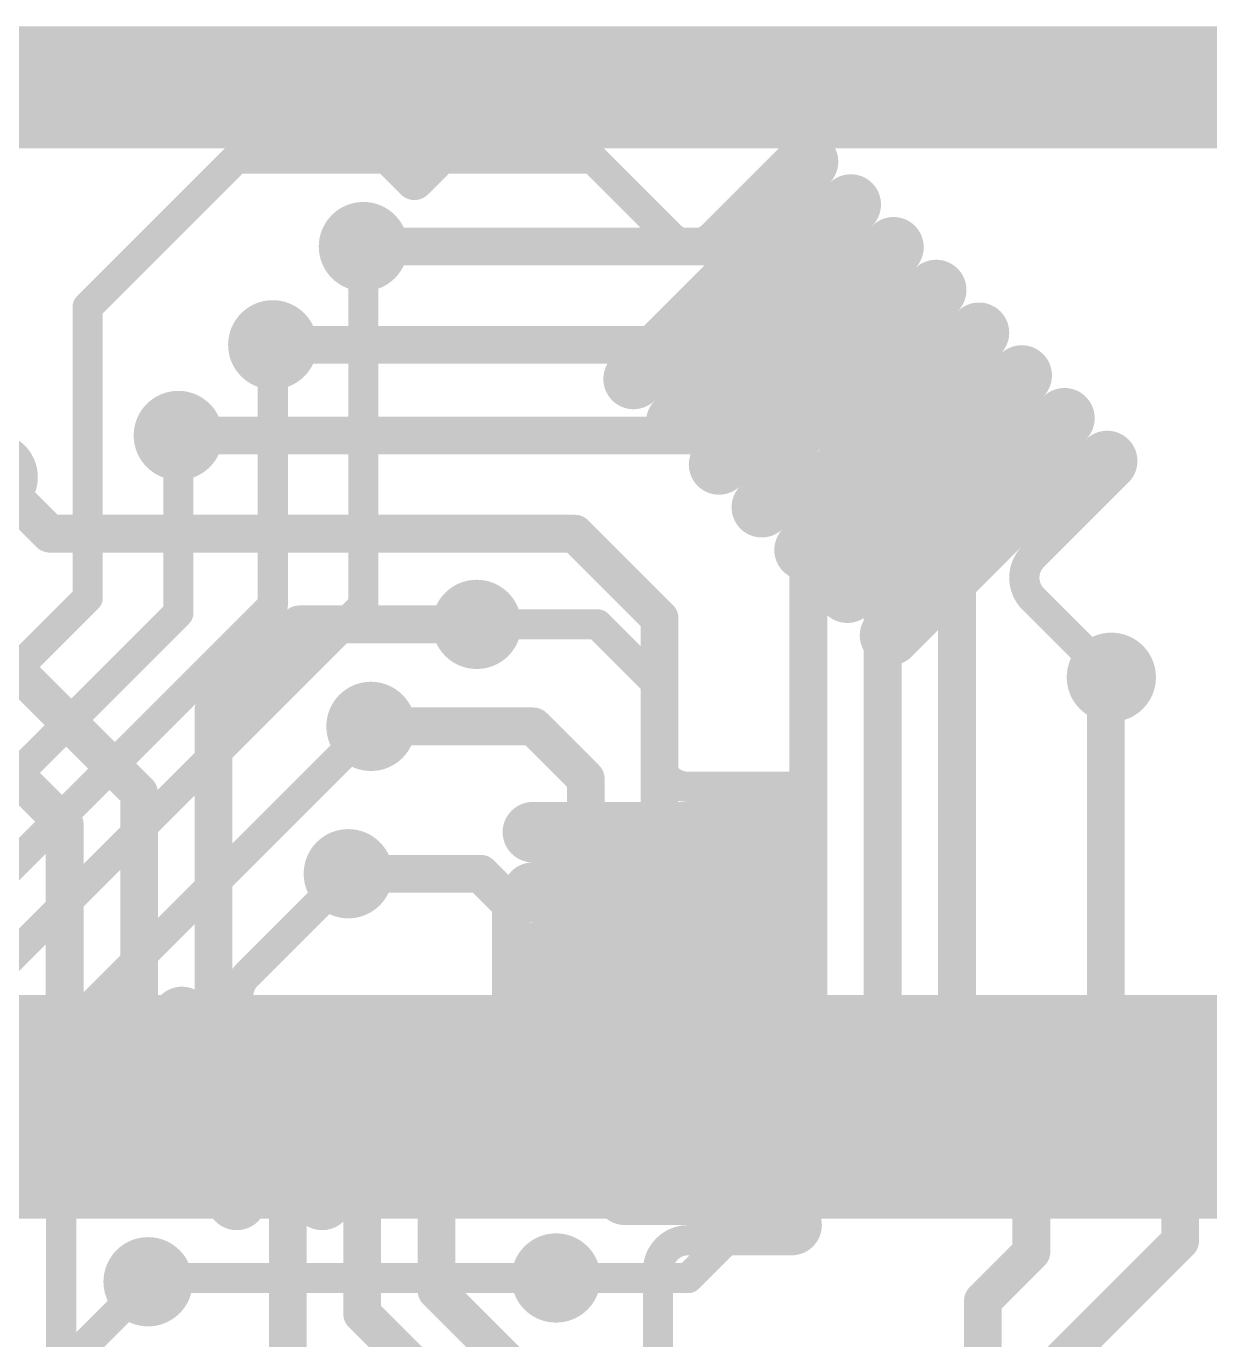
# Model space of a CAD drawing. Header units: millimetres. Extents: x -0.43 to 2.06, y -0.4 to 2.49.
# Drawn here: x 0.7818 to 1.095, y 2.1377 to 2.4853 of the extents above; entities that cross this region are included whole.
import ezdxf

# ---------------------------------------------------------------- set-up
doc = ezdxf.new("R2010")
doc.units = ezdxf.units.MM
doc.header["$MEASUREMENT"] = 0
for name, color, linetype in [('BottomLayer', 5, 'Continuous'), ('Mechanical2', 216, 'Continuous'), ('TopLayer', 1, 'Continuous'), ('TopOverlay', 2, 'Continuous'), ('TopPaste', 8, 'Continuous'), ('TopSolder', 216, 'Continuous'), ('ViaHoleLayer', 16, 'Continuous')]:
    doc.layers.add(name, color=color, linetype=linetype)

# ---------------------------------------------------------------- blocks, each defined once
blk = doc.blocks.new('FH12A_40S_0_5SH_55__96')
at = {"layer": 'TopLayer'}
for points in [[(-0.0944882, -0.03838575), (-0.0826772, -0.03838575), (-0.0826772, -0.08956685), (-0.0944882, -0.08956685)], [(-0.0748031, -0.03838575), (-0.0629921, -0.03838575), (-0.0629921, -0.08956685), (-0.0748031, -0.08956685)], [(-0.0551181, -0.03838575), (-0.0433071, -0.03838575), (-0.0433071, -0.08956685), (-0.0551181, -0.08956685)], [(-0.0354331, -0.03838575), (-0.0236221, -0.03838575), (-0.0236221, -0.08956685), (-0.0354331, -0.08956685)], [(-0.015748, -0.03838575), (-0.003937, -0.03838575), (-0.003937, -0.08956685), (-0.015748, -0.08956685)], [(0.003937, -0.03838575), (0.015748, -0.03838575), (0.015748, -0.08956685), (0.003937, -0.08956685)], [(0.0236221, -0.03838575), (0.0354331, -0.03838575), (0.0354331, -0.08956685), (0.0236221, -0.08956685)], [(0.0433071, -0.03838575), (0.0551181, -0.03838575), (0.0551181, -0.08956685), (0.0433071, -0.08956685)], [(0.0629921, -0.03838575), (0.0748031, -0.03838575), (0.0748031, -0.08956685), (0.0629921, -0.08956685)], [(0.0826772, -0.03838575), (0.0944882, -0.03838575), (0.0944882, -0.08956685), (0.0826772, -0.08956685)], [(0.1023622, -0.03838575), (0.1141732, -0.03838575), (0.1141732, -0.08956685), (0.1023622, -0.08956685)], [(0.1220473, -0.03838575), (0.1338583, -0.03838575), (0.1338583, -0.08956685), (0.1220473, -0.08956685)], [(0.1417323, -0.03838575), (0.1535433, -0.03838575), (0.1535433, -0.08956685), (0.1417323, -0.08956685)], [(0.1614173, -0.03838575), (0.1732283, -0.03838575), (0.1732283, -0.08956685), (0.1614173, -0.08956685)], [(0.1811024, -0.03838575), (0.1929134, -0.03838575), (0.1929134, -0.08956685), (0.1811024, -0.08956685)], [(0.2007874, -0.03838575), (0.2125984, -0.03838575), (0.2125984, -0.08956685), (0.2007874, -0.08956685)]]:
    blk.add_hatch(color=1, dxfattribs=at).paths.add_polyline_path(points)
at = {"layer": 'TopPaste'}
for points in [[(-0.0944882, -0.03838575), (-0.0826772, -0.03838575), (-0.0826772, -0.08956685), (-0.0944882, -0.08956685)], [(-0.0748031, -0.03838575), (-0.0629921, -0.03838575), (-0.0629921, -0.08956685), (-0.0748031, -0.08956685)], [(-0.0551181, -0.03838575), (-0.0433071, -0.03838575), (-0.0433071, -0.08956685), (-0.0551181, -0.08956685)], [(-0.0354331, -0.03838575), (-0.0236221, -0.03838575), (-0.0236221, -0.08956685), (-0.0354331, -0.08956685)], [(-0.015748, -0.03838575), (-0.003937, -0.03838575), (-0.003937, -0.08956685), (-0.015748, -0.08956685)], [(0.003937, -0.03838575), (0.015748, -0.03838575), (0.015748, -0.08956685), (0.003937, -0.08956685)], [(0.0236221, -0.03838575), (0.0354331, -0.03838575), (0.0354331, -0.08956685), (0.0236221, -0.08956685)], [(0.0433071, -0.03838575), (0.0551181, -0.03838575), (0.0551181, -0.08956685), (0.0433071, -0.08956685)], [(0.0629921, -0.03838575), (0.0748031, -0.03838575), (0.0748031, -0.08956685), (0.0629921, -0.08956685)], [(0.0826772, -0.03838575), (0.0944882, -0.03838575), (0.0944882, -0.08956685), (0.0826772, -0.08956685)], [(0.1023622, -0.03838575), (0.1141732, -0.03838575), (0.1141732, -0.08956685), (0.1023622, -0.08956685)], [(0.1220473, -0.03838575), (0.1338583, -0.03838575), (0.1338583, -0.08956685), (0.1220473, -0.08956685)], [(0.1417323, -0.03838575), (0.1535433, -0.03838575), (0.1535433, -0.08956685), (0.1417323, -0.08956685)], [(0.1614173, -0.03838575), (0.1732283, -0.03838575), (0.1732283, -0.08956685), (0.1614173, -0.08956685)], [(0.1811024, -0.03838575), (0.1929134, -0.03838575), (0.1929134, -0.08956685), (0.1811024, -0.08956685)], [(0.2007874, -0.03838575), (0.2125984, -0.03838575), (0.2125984, -0.08956685), (0.2007874, -0.08956685)]]:
    blk.add_hatch(color=8, dxfattribs=at).paths.add_polyline_path(points)
at = {"layer": 'TopSolder'}
for points in [[(-0.1181732, -0.03438575), (-0.0983622, -0.03438575), (-0.0983622, -0.09356685), (-0.1181732, -0.09356685)], [(-0.0984882, -0.03438575), (-0.0786772, -0.03438575), (-0.0786772, -0.09356685), (-0.0984882, -0.09356685)], [(-0.0788031, -0.03438575), (-0.0589921, -0.03438575), (-0.0589921, -0.09356685), (-0.0788031, -0.09356685)], [(-0.0591181, -0.03438575), (-0.0393071, -0.03438575), (-0.0393071, -0.09356685), (-0.0591181, -0.09356685)], [(-0.0394331, -0.03438575), (-0.0196221, -0.03438575), (-0.0196221, -0.09356685), (-0.0394331, -0.09356685)], [(-0.019748, -0.03438575), (6.3e-05, -0.03438575), (6.3e-05, -0.09356685), (-0.019748, -0.09356685)], [(-6.3e-05, -0.03438575), (0.019748, -0.03438575), (0.019748, -0.09356685), (-6.3e-05, -0.09356685)], [(0.0196221, -0.03438575), (0.0394331, -0.03438575), (0.0394331, -0.09356685), (0.0196221, -0.09356685)], [(0.0393071, -0.03438575), (0.0591181, -0.03438575), (0.0591181, -0.09356685), (0.0393071, -0.09356685)], [(0.0589921, -0.03438575), (0.0788031, -0.03438575), (0.0788031, -0.09356685), (0.0589921, -0.09356685)], [(0.0786772, -0.03438575), (0.0984882, -0.03438575), (0.0984882, -0.09356685), (0.0786772, -0.09356685)], [(0.0983622, -0.03438575), (0.1181732, -0.03438575), (0.1181732, -0.09356685), (0.0983622, -0.09356685)], [(0.1180473, -0.03438575), (0.1378583, -0.03438575), (0.1378583, -0.09356685), (0.1180473, -0.09356685)], [(0.1377323, -0.03438575), (0.1575433, -0.03438575), (0.1575433, -0.09356685), (0.1377323, -0.09356685)], [(0.1574173, -0.03438575), (0.1772283, -0.03438575), (0.1772283, -0.09356685), (0.1574173, -0.09356685)], [(0.1771024, -0.03438575), (0.1969134, -0.03438575), (0.1969134, -0.09356685), (0.1771024, -0.09356685)], [(0.1967874, -0.03438575), (0.2165984, -0.03438575), (0.2165984, -0.09356685), (0.1967874, -0.09356685)]]:
    blk.add_hatch(color=216, dxfattribs=at).paths.add_polyline_path(points)
at = {"layer": 'TopOverlay'}
for points, const_width in [([(-0.4862205, 0.2086615), (0.4862205, 0.2086615)], 0.007874), ([(-0.006, 0.191), (0.004, 0.181)], 0.01), ([(-0.006, 0.191), (0.014, 0.191)], 0.01), ([(0.004, 0.181), (0.014, 0.191)], 0.01)]:
    blk.add_lwpolyline(points, dxfattribs=dict(at, const_width=const_width))
at = {"layer": 'TopOverlay', "const_width": 0.005}
for points in [[(-0.0085, 0.191, 1), (-0.0035, 0.191, 1)], [(-0.0085, 0.191, 1), (-0.0035, 0.191, 1)], [(0.0115, 0.191, 1), (0.0165, 0.191, 1)], [(0.0115, 0.191, 1), (0.0165, 0.191, 1)], [(0.0015, 0.181, 1), (0.0065, 0.181, 1)], [(0.0015, 0.181, 1), (0.0065, 0.181, 1)]]:
    blk.add_lwpolyline(points, format="xyb", close=True, dxfattribs=at)

msp = doc.modelspace()

# ---------------------------------------------------------------- hatches: boundary and pattern name
at = {"layer": 'BottomLayer'}
h = msp.add_hatch(color=5, dxfattribs=at)
edge = h.paths.add_edge_path()
edge.add_arc((0.871, 2.427), 0.011811, 0, 360)
h = msp.add_hatch(color=5, dxfattribs=at)
edge = h.paths.add_edge_path()
edge.add_arc((0.847, 2.401), 0.011811, 0, 360)
h = msp.add_hatch(color=5, dxfattribs=at)
edge = h.paths.add_edge_path()
edge.add_arc((0.822, 2.377), 0.011811, 0, 360)
h = msp.add_hatch(color=5, dxfattribs=at)
edge = h.paths.add_edge_path()
edge.add_arc((0.773, 2.366), 0.011811, 0, 360)
h = msp.add_hatch(color=5, dxfattribs=at)
edge = h.paths.add_edge_path()
edge.add_arc((0.901, 2.327), 0.011811, 0, 360)
h = msp.add_hatch(color=5, dxfattribs=at)
edge = h.paths.add_edge_path()
edge.add_arc((1.069, 2.313), 0.011811, 0, 360)
h = msp.add_hatch(color=5, dxfattribs=at)
edge = h.paths.add_edge_path()
edge.add_arc((0.873, 2.3), 0.011811, 0, 360)
h = msp.add_hatch(color=5, dxfattribs=at)
edge = h.paths.add_edge_path()
edge.add_arc((0.867, 2.261), 0.011811, 0, 360)
h = msp.add_hatch(color=5, dxfattribs=at)
edge = h.paths.add_edge_path()
edge.add_arc((0.814, 2.153), 0.011811, 0, 360)
h = msp.add_hatch(color=5, dxfattribs=at)
edge = h.paths.add_edge_path()
edge.add_arc((0.922, 2.154), 0.011811, 0, 360)
at = {"layer": 'TopLayer'}
msp.add_hatch(color=1, dxfattribs=at).paths.add_polyline_path([(0.425, 2.453), (1.418, 2.453), (1.418, 2.473), (0.425, 2.473)])
h = msp.add_hatch(color=1, dxfattribs=at)
edge = h.paths.add_edge_path()
edge.add_arc((0.871, 2.427), 0.011811, 0, 360)
h = msp.add_hatch(color=1, dxfattribs=at)
edge = h.paths.add_edge_path()
edge.add_arc((0.847, 2.401), 0.011811, 0, 360)
h = msp.add_hatch(color=1, dxfattribs=at)
edge = h.paths.add_edge_path()
edge.add_arc((0.822, 2.377), 0.011811, 0, 360)
h = msp.add_hatch(color=1, dxfattribs=at)
edge = h.paths.add_edge_path()
edge.add_arc((0.773, 2.366), 0.011811, 0, 360)
h = msp.add_hatch(color=1, dxfattribs=at)
edge = h.paths.add_edge_path()
edge.add_arc((0.901, 2.327), 0.011811, 0, 360)
h = msp.add_hatch(color=1, dxfattribs=at)
edge = h.paths.add_edge_path()
edge.add_arc((1.069, 2.313), 0.011811, 0, 360)
h = msp.add_hatch(color=1, dxfattribs=at)
edge = h.paths.add_edge_path()
edge.add_arc((0.873, 2.3), 0.011811, 0, 360)
h = msp.add_hatch(color=1, dxfattribs=at)
edge = h.paths.add_edge_path()
edge.add_arc((0.867, 2.261), 0.011811, 0, 360)
h = msp.add_hatch(color=1, dxfattribs=at)
edge = h.paths.add_edge_path()
edge.add_arc((0.814, 2.153), 0.011811, 0, 360)
h = msp.add_hatch(color=1, dxfattribs=at)
edge = h.paths.add_edge_path()
edge.add_arc((0.922, 2.154), 0.011811, 0, 360)
at = {"layer": 'ViaHoleLayer'}
h = msp.add_hatch(color=16, dxfattribs=at)
edge = h.paths.add_edge_path()
edge.add_arc((0.871, 2.427), 0.0059055, 0, 360)
h = msp.add_hatch(color=16, dxfattribs=at)
edge = h.paths.add_edge_path()
edge.add_arc((0.847, 2.401), 0.0059055, 0, 360)
h = msp.add_hatch(color=16, dxfattribs=at)
edge = h.paths.add_edge_path()
edge.add_arc((0.822, 2.377), 0.0059055, 0, 360)
h = msp.add_hatch(color=16, dxfattribs=at)
edge = h.paths.add_edge_path()
edge.add_arc((0.901, 2.327), 0.0059055, 0, 360)
h = msp.add_hatch(color=16, dxfattribs=at)
edge = h.paths.add_edge_path()
edge.add_arc((1.069, 2.313), 0.0059055, 0, 360)
h = msp.add_hatch(color=16, dxfattribs=at)
edge = h.paths.add_edge_path()
edge.add_arc((0.873, 2.3), 0.0059055, 0, 360)
h = msp.add_hatch(color=16, dxfattribs=at)
edge = h.paths.add_edge_path()
edge.add_arc((0.867, 2.261), 0.0059055, 0, 360)
h = msp.add_hatch(color=16, dxfattribs=at)
edge = h.paths.add_edge_path()
edge.add_arc((0.922, 2.154), 0.0059055, 0, 360)
h = msp.add_hatch(color=16, dxfattribs=at)
edge = h.paths.add_edge_path()
edge.add_arc((0.814, 2.153), 0.0059055, 0, 360)

# ---------------------------------------------------------------- linework, layer by layer
at = {"layer": 'BottomLayer', "const_width": 0.008}
for points in [[(0.9634572, 2.4298566), (0.985885, 2.4522844)], [(0.985885, 2.4522843), (0.985885, 2.4522844)], [(0.798, 2.411), (0.8373071, 2.4503071)], [(0.8373071, 2.4503071), (0.9316929, 2.4503071)], [(0.9316929, 2.4503071), (0.9493146, 2.4326854)], [(0.9396918, 2.3947776), (0.9915418, 2.4466276)], [(0.9453487, 2.3891207), (0.9971987, 2.4409707)], [(0.9971987, 2.4409706), (0.9971987, 2.4409707)], [(0.9510055, 2.3834639), (1.0028555, 2.4353139)], [(0.9493146, 2.4326854), (0.9521434, 2.4298566)], [(0.9521433, 2.4298565), (0.9521434, 2.4298566)], [(0.9566624, 2.377807), (1.0085124, 2.429657)], [(1.0085124, 2.4296569), (1.0085124, 2.429657)], [(0.871, 2.332), (0.871, 2.427)], [(0.9623192, 2.3721502), (1.0141692, 2.4240002)], [(0.9679761, 2.3664933), (1.0198261, 2.4183433)], [(1.0198261, 2.4183432), (1.0198261, 2.4183433)], [(0.9736329, 2.3608365), (1.0254829, 2.4126865)], [(0.798, 2.334), (0.798, 2.411)], [(0.9792898, 2.3551796), (1.0311398, 2.4070296)], [(1.0311398, 2.4070295), (1.0311398, 2.4070296)], [(0.847, 2.332), (0.847, 2.401)], [(0.9849466, 2.3495228), (1.0367966, 2.4013728)], [(0.9906035, 2.3438659), (1.0424535, 2.3957159)], [(1.0424535, 2.3957158), (1.0424535, 2.3957159)], [(1.0481103, 2.3957159), (1.0481104, 2.3957158)], [(0.9396918, 2.3947775), (0.9396918, 2.3947776)], [(0.9396917, 2.3891207), (0.9396918, 2.3891208)], [(0.9396918, 2.3891208), (0.9396919, 2.3891207)], [(0.9396918, 2.3891206), (0.9396919, 2.3891207)], [(0.9962604, 2.338209), (1.0481104, 2.390059)], [(0.9510055, 2.3834638), (0.9510055, 2.3834639)], [(1.0019172, 2.3325522), (1.0537672, 2.3844022)], [(1.0537672, 2.3844021), (1.0537672, 2.3844022)], [(1.059424, 2.3844022), (1.0594241, 2.3844021)], [(0.9510054, 2.377807), (0.9510055, 2.3778071)], [(0.9510055, 2.3778071), (0.9510056, 2.377807)], [(0.9510055, 2.3778069), (0.9510056, 2.377807)], [(1.0075741, 2.3268953), (1.0594241, 2.3787453)], [(0.822, 2.33), (0.822, 2.377)], [(0.9623192, 2.3721501), (0.9623192, 2.3721502)], [(1.0132309, 2.3212385), (1.0650809, 2.3730885)], [(1.0650809, 2.3730884), (1.0650809, 2.3730885)], [(1.0707377, 2.3730885), (1.0707378, 2.3730884)], [(1.04831, 2.3450038), (1.0707378, 2.3674316)], [(0.9623191, 2.3664933), (0.9623192, 2.3664934)], [(0.9623192, 2.3664934), (0.9623193, 2.3664933)], [(0.9623192, 2.3664932), (0.9623193, 2.3664933)], [(0.9736329, 2.3608364), (0.9736329, 2.3608365)], [(0.9736328, 2.3551796), (0.9736329, 2.3551797)], [(0.9736329, 2.3551797), (0.973633, 2.3551796)], [(0.9736329, 2.3551795), (0.973633, 2.3551796)], [(0.9849466, 2.3495227), (0.9849466, 2.3495228)], [(0.9849465, 2.3438659), (0.9849466, 2.343866)], [(0.9849466, 2.343866), (0.9849467, 2.3438659)], [(0.9849466, 2.3438658), (0.9849467, 2.3438659)], [(0.9962604, 2.3382089), (0.9962604, 2.338209)], [(0.241, 1.777), (0.798, 2.334)], [(1.0483099, 2.3336899), (1.04831, 2.33369)], [(1.04831, 2.33369), (1.0584014, 2.3235986)], [(0.2652992, 1.7732992), (0.822, 2.33)], [(0.3152992, 1.8002992), (0.847, 2.332)], [(0.335, 1.796), (0.871, 2.332)], [(0.901, 2.327), (0.9330001, 2.327)], [(0.9330001, 2.327), (0.949, 2.3110001)], [(1.0075741, 2.3268952), (1.0075741, 2.3268953)], [(1.0584014, 2.3235986), (1.069, 2.313)], [(0.949, 2.2920005), (0.949, 2.3110001)], [(0.775, 2.202), (0.873, 2.3)], [(0.957, 2.2840005), (0.9843701, 2.2840005)], [(0.9158603, 2.2760005), (0.9843701, 2.2760005)], [(0.9158603, 2.2680005), (0.9843701, 2.2680005)], [(0.856, 2.25), (0.867, 2.261)], [(0.9158603, 2.2600005), (0.9843701, 2.2600005)], [(0.8401773, 2.2341773), (0.856, 2.25)], [(0.9158603, 2.2520005), (0.9843701, 2.2520005)], [(0.9158603, 2.2440005), (0.9843701, 2.2440005)], [(0.9158603, 2.2360005), (0.9843701, 2.2360005)], [(0.9158603, 2.2280005), (0.9843701, 2.2280005)], [(0.8257986, 2.2259284), (0.8257987, 2.2259285)], [(0.8257987, 2.2259285), (0.8766334, 2.1750938)], [(0.8401704, 2.2228705), (0.8822903, 2.1807507)], [(0.8201418, 2.2202716), (0.8201419, 2.2202717)], [(0.8201419, 2.2202717), (0.8629283, 2.1774853)], [(0.9158603, 2.2200005), (0.9843701, 2.2200005)], [(0.8144849, 2.2146147), (0.814485, 2.2146148)], [(0.814485, 2.2146148), (0.8572714, 2.1718284)], [(0.9158603, 2.2120005), (0.9843701, 2.2120005)], [(0.8088281, 2.2089579), (0.8088282, 2.208958)], [(0.8088282, 2.208958), (0.8403009, 2.1774853)], [(0.9158603, 2.2040005), (0.9843701, 2.2040005)], [(0.7920938, 2.1860938), (0.8005794, 2.1945794)], [(0.8118861, 2.1945862), (0.8346209, 2.1718514)], [(0.9158603, 2.1960005), (0.9843701, 2.1960005)], [(0.9158603, 2.1880005), (0.9843701, 2.1880005)], [(0.791, 2.185), (0.7920938, 2.1860938)], [(0.791, 1.223), (0.791, 2.185)], [(0.8822902, 2.1807506), (0.8822903, 2.1807507)], [(0.9402591, 2.1800005), (0.9843701, 2.1800005)], [(0.8403008, 2.1774852), (0.8403009, 2.1774853)], [(0.8629282, 2.1774852), (0.8629283, 2.1774853)], [(0.8766333, 2.1750937), (0.8766334, 2.1750938)], [(0.8822902, 2.1750938), (0.8822903, 2.1750939)], [(0.8346439, 2.1718283), (0.834644, 2.1718284)], [(0.8403008, 2.1718284), (0.8403009, 2.1718285)], [(0.8572713, 2.1718283), (0.8572714, 2.1718284)], [(0.8629282, 2.1718284), (0.8629283, 2.1718285)], [(0.9402591, 2.1720005), (0.9843701, 2.1720005)], [(0.957, 2.1640005), (0.9843701, 2.1640005)], [(0.949, 2.144), (0.949, 2.1560005)], [(0.814, 2.153), (0.815, 2.154)], [(0.815, 2.154), (0.922, 2.154)], [(0.949, 2.109), (0.949, 2.144)]]:
    msp.add_lwpolyline(points, dxfattribs=at)
for points in [[(0.985885, 2.4522843, -0.4142083845718639), (0.9915418, 2.4522844)], [(0.9915418, 2.4522844, -0.4142135623730951), (0.9915418, 2.4466276)], [(0.9971987, 2.4409706, -0.4142083845718639), (1.0028555, 2.4409707)], [(1.0028555, 2.4409707, -0.4142135623730951), (1.0028555, 2.4353139)], [(0.9634572, 2.4298566, -0.4142187400102284), (0.9521434, 2.4298566)], [(1.0085124, 2.4296569, -0.4142083845718639), (1.0141692, 2.429657)], [(1.0141692, 2.429657, -0.4142135623730951), (1.0141692, 2.4240002)], [(1.0198261, 2.4183432, -0.4142083845718639), (1.0254829, 2.4183433)], [(1.0254829, 2.4183433, -0.4142135623730951), (1.0254829, 2.4126865)], [(1.0311398, 2.4070295, -0.4142083845718639), (1.0367966, 2.4070296)], [(1.0367966, 2.4070296, -0.4142135623730951), (1.0367966, 2.4013728)], [(1.0424535, 2.3957158, -0.4142083845718639), (1.0481103, 2.3957159)], [(1.0481104, 2.3957158, -0.4142135623730951), (1.0481104, 2.390059)], [(0.9396918, 2.3891208, -0.4141980297584859), (0.9396918, 2.3947775)], [(0.9453487, 2.3891207, -0.4142135623730951), (0.9396919, 2.3891207)], [(1.0537672, 2.3844021, -0.4142083845718639), (1.059424, 2.3844022)], [(0.9510055, 2.3778071, -0.4141980297584859), (0.9510055, 2.3834638)], [(1.0594241, 2.3844021, -0.4142135623730951), (1.0594241, 2.3787453)], [(0.9566624, 2.377807, -0.4142135623730951), (0.9510056, 2.377807)], [(1.0650809, 2.3730884, -0.4142083845718639), (1.0707377, 2.3730885)], [(0.9623192, 2.3664934, -0.4141980297584859), (0.9623192, 2.3721501)], [(1.0707378, 2.3730884, -0.4142135623730951), (1.0707378, 2.3674316)], [(0.9679761, 2.3664933, -0.4142135623730951), (0.9623193, 2.3664933)], [(0.9736329, 2.3551797, -0.4141980297584859), (0.9736329, 2.3608364)], [(0.9792898, 2.3551796, -0.4142135623730951), (0.973633, 2.3551796)], [(0.9849466, 2.343866, -0.4141980297584859), (0.9849466, 2.3495227)], [(0.9906035, 2.3438659, -0.4142135623730951), (0.9849467, 2.3438659)], [(1.04831, 2.33369, -0.4142187400102281), (1.04831, 2.3450038)], [(0.9962604, 2.3325522, -0.4141980297584859), (0.9962604, 2.3382089)], [(1.0019172, 2.3325522, -0.4142135623730951), (0.9962604, 2.3325522)], [(1.0075741, 2.3212385, -0.4141980297584859), (1.0075741, 2.3268952)], [(1.0132309, 2.3212385, -0.4142135623730951), (1.0075741, 2.3212385)], [(0.957, 2.2840005, -0.4142135623730951), (0.949, 2.2920005)], [(0.9843701, 2.2840005, -0.9999999999999999), (0.9843701, 2.2760005)], [(0.9158603, 2.2680005, -0.9999999999999999), (0.9158603, 2.2760005)], [(0.9843701, 2.2680005, -0.9999999999999999), (0.9843701, 2.2600005)], [(0.9158603, 2.2520005, -0.9999999999999999), (0.9158603, 2.2600005)], [(0.9843701, 2.2520005, -0.9999999999999999), (0.9843701, 2.2440005)], [(0.9158603, 2.2360005, -0.9999999999999999), (0.9158603, 2.2440005)], [(0.9843701, 2.2360005, -0.9999999999999999), (0.9843701, 2.2280005)], [(0.8401705, 2.2228705, -0.4138537631692935), (0.8401773, 2.2341773)], [(0.9158603, 2.2200005, -0.9999999999999999), (0.9158603, 2.2280005)], [(0.8201419, 2.2202717, -0.4142135623730951), (0.8201419, 2.2259285)], [(0.8201419, 2.2259285, -0.4142032069726438), (0.8257986, 2.2259284)], [(0.9843701, 2.2200005, -0.9999999999999999), (0.9843701, 2.2120005)], [(0.8088282, 2.208958, -0.4142135623730951), (0.8088282, 2.2146148)], [(0.8088282, 2.2146148, -0.4142032069726438), (0.8144849, 2.2146147)], [(0.9158603, 2.2040005, -0.9999999999999999), (0.9158603, 2.2120005)], [(0.9843701, 2.2040005, -0.9999999999999999), (0.9843701, 2.1960005)], [(0.8005794, 2.1945794, -0.4138537568553894), (0.8118861, 2.1945863)], [(0.9158603, 2.1880005, -0.9999999999999999), (0.9158603, 2.1960005)], [(0.9843701, 2.1880005, -0.9999999999999999), (0.9843701, 2.1800005)], [(0.8822902, 2.1807506, -0.4142032069726438), (0.8822903, 2.1750939)], [(0.9402591, 2.1720005, -0.9999999999999999), (0.9402591, 2.1800005)], [(0.8403008, 2.1774852, -0.4142032069726438), (0.8403009, 2.1718285)], [(0.8629282, 2.1774852, -0.4142032069726438), (0.8629283, 2.1718285)], [(0.8822902, 2.1750938, -0.4142135623730951), (0.8766334, 2.1750938)], [(0.8346209, 2.1718514, -0.001018685388924627), (0.8346441, 2.1718285)], [(0.8403008, 2.1718284, -0.4142135623730951), (0.834644, 2.1718284)], [(0.8629282, 2.1718284, -0.4142135623730951), (0.8572714, 2.1718284)], [(0.9843701, 2.1720005, -0.9999999999999999), (0.9843701, 2.1640005)], [(0.949, 2.1560005, -0.4142135623730951), (0.957, 2.1640005)]]:
    msp.add_lwpolyline(points, format="xyb", dxfattribs=at)
at = {"layer": 'BottomLayer', "const_width": 0.004}
for points in [[(0.983885, 2.4522844, 1), (0.987885, 2.4522844, 1)], [(0.983885, 2.4522844, 1), (0.987885, 2.4522844, 1)], [(0.983885, 2.4522843, 1), (0.987885, 2.4522843, 1)], [(0.983885, 2.4522843, 1), (0.987885, 2.4522843, 1)], [(0.9895418, 2.4522844, 1), (0.9935418, 2.4522844, 1)], [(0.9895418, 2.4522844, 1), (0.9935418, 2.4522844, 1)], [(0.8353071, 2.4503071, 1), (0.8393071, 2.4503071, 1)], [(0.8353071, 2.4503071, 1), (0.8393071, 2.4503071, 1)], [(0.9296929, 2.4503071, 1), (0.9336929, 2.4503071, 1)], [(0.9296929, 2.4503071, 1), (0.9336929, 2.4503071, 1)], [(0.9895418, 2.4466276, 1), (0.9935418, 2.4466276, 1)], [(0.9895418, 2.4466276, 1), (0.9935418, 2.4466276, 1)], [(0.9951987, 2.4409707, 1), (0.9991987, 2.4409707, 1)], [(0.9951987, 2.4409707, 1), (0.9991987, 2.4409707, 1)], [(0.9951987, 2.4409706, 1), (0.9991987, 2.4409706, 1)], [(0.9951987, 2.4409706, 1), (0.9991987, 2.4409706, 1)], [(1.0008555, 2.4409707, 1), (1.0048555, 2.4409707, 1)], [(1.0008555, 2.4409707, 1), (1.0048555, 2.4409707, 1)], [(1.0008555, 2.4353139, 1), (1.0048555, 2.4353139, 1)], [(1.0008555, 2.4353139, 1), (1.0048555, 2.4353139, 1)], [(0.9473146, 2.4326854, 1), (0.9513146, 2.4326854, 1)], [(0.9473146, 2.4326854, 1), (0.9513146, 2.4326854, 1)], [(0.9501433, 2.4298565, 1), (0.9541433, 2.4298565, 1)], [(0.9501434, 2.4298566, 1), (0.9541434, 2.4298566, 1)], [(0.9501434, 2.4298566, 1), (0.9541434, 2.4298566, 1)], [(0.9501434, 2.4298566, 1), (0.9541434, 2.4298566, 1)], [(0.9614572, 2.4298566, 1), (0.9654572, 2.4298566, 1)], [(0.9614572, 2.4298566, 1), (0.9654572, 2.4298566, 1)], [(1.0065124, 2.429657, 1), (1.0105124, 2.429657, 1)], [(1.0065124, 2.429657, 1), (1.0105124, 2.429657, 1)], [(1.0065124, 2.4296569, 1), (1.0105124, 2.4296569, 1)], [(1.0065124, 2.4296569, 1), (1.0105124, 2.4296569, 1)], [(1.0121692, 2.429657, 1), (1.0161692, 2.429657, 1)], [(1.0121692, 2.429657, 1), (1.0161692, 2.429657, 1)], [(0.869, 2.427, 1), (0.873, 2.427, 1)], [(1.0121692, 2.4240002, 1), (1.0161692, 2.4240002, 1)], [(1.0121692, 2.4240002, 1), (1.0161692, 2.4240002, 1)], [(1.0178261, 2.4183433, 1), (1.0218261, 2.4183433, 1)], [(1.0178261, 2.4183433, 1), (1.0218261, 2.4183433, 1)], [(1.0178261, 2.4183432, 1), (1.0218261, 2.4183432, 1)], [(1.0178261, 2.4183432, 1), (1.0218261, 2.4183432, 1)], [(1.0234829, 2.4183433, 1), (1.0274829, 2.4183433, 1)], [(1.0234829, 2.4183433, 1), (1.0274829, 2.4183433, 1)], [(1.0234829, 2.4126865, 1), (1.0274829, 2.4126865, 1)], [(1.0234829, 2.4126865, 1), (1.0274829, 2.4126865, 1)], [(0.796, 2.411, 1), (0.8, 2.411, 1)], [(0.796, 2.411, 1), (0.8, 2.411, 1)], [(1.0291398, 2.4070296, 1), (1.0331398, 2.4070296, 1)], [(1.0291398, 2.4070296, 1), (1.0331398, 2.4070296, 1)], [(1.0291398, 2.4070295, 1), (1.0331398, 2.4070295, 1)], [(1.0291398, 2.4070295, 1), (1.0331398, 2.4070295, 1)], [(1.0347966, 2.4070296, 1), (1.0387966, 2.4070296, 1)], [(1.0347966, 2.4070296, 1), (1.0387966, 2.4070296, 1)], [(0.845, 2.401, 1), (0.849, 2.401, 1)], [(1.0347966, 2.4013728, 1), (1.0387966, 2.4013728, 1)], [(1.0347966, 2.4013728, 1), (1.0387966, 2.4013728, 1)], [(1.0404535, 2.3957159, 1), (1.0444535, 2.3957159, 1)], [(1.0404535, 2.3957159, 1), (1.0444535, 2.3957159, 1)], [(1.0404535, 2.3957158, 1), (1.0444535, 2.3957158, 1)], [(1.0404535, 2.3957158, 1), (1.0444535, 2.3957158, 1)], [(1.0461103, 2.3957159, 1), (1.0501103, 2.3957159, 1)], [(1.0461103, 2.3957159, 1), (1.0501103, 2.3957159, 1)], [(1.0461104, 2.3957158, 1), (1.0501104, 2.3957158, 1)], [(1.0461104, 2.3957158, 1), (1.0501104, 2.3957158, 1)], [(0.9376918, 2.3947776, 1), (0.9416918, 2.3947776, 1)], [(0.9376918, 2.3947776, 1), (0.9416918, 2.3947776, 1)], [(0.9376918, 2.3947775, 1), (0.9416918, 2.3947775, 1)], [(0.9376918, 2.3947775, 1), (0.9416918, 2.3947775, 1)], [(0.9376917, 2.3891207, 1), (0.9416917, 2.3891207, 1)], [(0.9376918, 2.3891208, 1), (0.9416918, 2.3891208, 1)], [(0.9376918, 2.3891208, 1), (0.9416918, 2.3891208, 1)], [(0.9376918, 2.3891208, 1), (0.9416918, 2.3891208, 1)], [(0.9376918, 2.3891206, 1), (0.9416918, 2.3891206, 1)], [(0.9376919, 2.3891207, 1), (0.9416919, 2.3891207, 1)], [(0.9376919, 2.3891207, 1), (0.9416919, 2.3891207, 1)], [(0.9376919, 2.3891207, 1), (0.9416919, 2.3891207, 1)], [(0.9433487, 2.3891207, 1), (0.9473487, 2.3891207, 1)], [(0.9433487, 2.3891207, 1), (0.9473487, 2.3891207, 1)], [(1.0461104, 2.390059, 1), (1.0501104, 2.390059, 1)], [(1.0461104, 2.390059, 1), (1.0501104, 2.390059, 1)], [(0.9490055, 2.3834639, 1), (0.9530055, 2.3834639, 1)], [(0.9490055, 2.3834639, 1), (0.9530055, 2.3834639, 1)], [(0.9490055, 2.3834638, 1), (0.9530055, 2.3834638, 1)], [(0.9490055, 2.3834638, 1), (0.9530055, 2.3834638, 1)], [(1.0517672, 2.3844022, 1), (1.0557672, 2.3844022, 1)], [(1.0517672, 2.3844022, 1), (1.0557672, 2.3844022, 1)], [(1.0517672, 2.3844021, 1), (1.0557672, 2.3844021, 1)], [(1.0517672, 2.3844021, 1), (1.0557672, 2.3844021, 1)], [(1.057424, 2.3844022, 1), (1.061424, 2.3844022, 1)], [(1.057424, 2.3844022, 1), (1.061424, 2.3844022, 1)], [(1.0574241, 2.3844021, 1), (1.0614241, 2.3844021, 1)], [(1.0574241, 2.3844021, 1), (1.0614241, 2.3844021, 1)], [(0.9490054, 2.377807, 1), (0.9530054, 2.377807, 1)], [(0.9490055, 2.3778071, 1), (0.9530055, 2.3778071, 1)], [(0.9490055, 2.3778071, 1), (0.9530055, 2.3778071, 1)], [(0.9490055, 2.3778071, 1), (0.9530055, 2.3778071, 1)], [(0.9490055, 2.3778069, 1), (0.9530055, 2.3778069, 1)], [(0.9490056, 2.377807, 1), (0.9530056, 2.377807, 1)], [(0.9490056, 2.377807, 1), (0.9530056, 2.377807, 1)], [(0.9490056, 2.377807, 1), (0.9530056, 2.377807, 1)], [(0.9546624, 2.377807, 1), (0.9586624, 2.377807, 1)], [(0.9546624, 2.377807, 1), (0.9586624, 2.377807, 1)], [(1.0574241, 2.3787453, 1), (1.0614241, 2.3787453, 1)], [(1.0574241, 2.3787453, 1), (1.0614241, 2.3787453, 1)], [(0.82, 2.377, 1), (0.824, 2.377, 1)], [(0.9603192, 2.3721502, 1), (0.9643192, 2.3721502, 1)], [(0.9603192, 2.3721502, 1), (0.9643192, 2.3721502, 1)], [(0.9603192, 2.3721501, 1), (0.9643192, 2.3721501, 1)], [(0.9603192, 2.3721501, 1), (0.9643192, 2.3721501, 1)], [(1.0630809, 2.3730885, 1), (1.0670809, 2.3730885, 1)], [(1.0630809, 2.3730885, 1), (1.0670809, 2.3730885, 1)], [(1.0630809, 2.3730884, 1), (1.0670809, 2.3730884, 1)], [(1.0630809, 2.3730884, 1), (1.0670809, 2.3730884, 1)], [(1.0687377, 2.3730885, 1), (1.0727377, 2.3730885, 1)], [(1.0687377, 2.3730885, 1), (1.0727377, 2.3730885, 1)], [(1.0687378, 2.3730884, 1), (1.0727378, 2.3730884, 1)], [(1.0687378, 2.3730884, 1), (1.0727378, 2.3730884, 1)], [(1.0687378, 2.3674316, 1), (1.0727378, 2.3674316, 1)], [(1.0687378, 2.3674316, 1), (1.0727378, 2.3674316, 1)], [(0.9603191, 2.3664933, 1), (0.9643191, 2.3664933, 1)], [(0.9603192, 2.3664934, 1), (0.9643192, 2.3664934, 1)], [(0.9603192, 2.3664934, 1), (0.9643192, 2.3664934, 1)], [(0.9603192, 2.3664934, 1), (0.9643192, 2.3664934, 1)], [(0.9603192, 2.3664932, 1), (0.9643192, 2.3664932, 1)], [(0.9603193, 2.3664933, 1), (0.9643193, 2.3664933, 1)], [(0.9603193, 2.3664933, 1), (0.9643193, 2.3664933, 1)], [(0.9603193, 2.3664933, 1), (0.9643193, 2.3664933, 1)], [(0.9659761, 2.3664933, 1), (0.9699761, 2.3664933, 1)], [(0.9659761, 2.3664933, 1), (0.9699761, 2.3664933, 1)], [(0.9716329, 2.3608365, 1), (0.9756329, 2.3608365, 1)], [(0.9716329, 2.3608365, 1), (0.9756329, 2.3608365, 1)], [(0.9716329, 2.3608364, 1), (0.9756329, 2.3608364, 1)], [(0.9716329, 2.3608364, 1), (0.9756329, 2.3608364, 1)], [(0.9716328, 2.3551796, 1), (0.9756328, 2.3551796, 1)], [(0.9716329, 2.3551797, 1), (0.9756329, 2.3551797, 1)], [(0.9716329, 2.3551797, 1), (0.9756329, 2.3551797, 1)], [(0.9716329, 2.3551797, 1), (0.9756329, 2.3551797, 1)], [(0.9716329, 2.3551795, 1), (0.9756329, 2.3551795, 1)], [(0.971633, 2.3551796, 1), (0.975633, 2.3551796, 1)], [(0.971633, 2.3551796, 1), (0.975633, 2.3551796, 1)], [(0.971633, 2.3551796, 1), (0.975633, 2.3551796, 1)], [(0.9772898, 2.3551796, 1), (0.9812898, 2.3551796, 1)], [(0.9772898, 2.3551796, 1), (0.9812898, 2.3551796, 1)], [(0.9829466, 2.3495228, 1), (0.9869466, 2.3495228, 1)], [(0.9829466, 2.3495228, 1), (0.9869466, 2.3495228, 1)], [(0.9829466, 2.3495227, 1), (0.9869466, 2.3495227, 1)], [(0.9829466, 2.3495227, 1), (0.9869466, 2.3495227, 1)], [(0.9829465, 2.3438659, 1), (0.9869465, 2.3438659, 1)], [(0.9829466, 2.343866, 1), (0.9869466, 2.343866, 1)], [(0.9829466, 2.343866, 1), (0.9869466, 2.343866, 1)], [(0.9829466, 2.343866, 1), (0.9869466, 2.343866, 1)], [(0.9829466, 2.3438658, 1), (0.9869466, 2.3438658, 1)], [(0.9829467, 2.3438659, 1), (0.9869467, 2.3438659, 1)], [(0.9829467, 2.3438659, 1), (0.9869467, 2.3438659, 1)], [(0.9829467, 2.3438659, 1), (0.9869467, 2.3438659, 1)], [(0.9886035, 2.3438659, 1), (0.9926035, 2.3438659, 1)], [(0.9886035, 2.3438659, 1), (0.9926035, 2.3438659, 1)], [(1.04631, 2.3450038, 1), (1.05031, 2.3450038, 1)], [(1.04631, 2.3450038, 1), (1.05031, 2.3450038, 1)], [(0.9942604, 2.338209, 1), (0.9982604, 2.338209, 1)], [(0.9942604, 2.338209, 1), (0.9982604, 2.338209, 1)], [(0.9942604, 2.3382089, 1), (0.9982604, 2.3382089, 1)], [(0.9942604, 2.3382089, 1), (0.9982604, 2.3382089, 1)], [(0.796, 2.334, 1), (0.8, 2.334, 1)], [(0.796, 2.334, 1), (0.8, 2.334, 1)], [(0.9942604, 2.3325522, 1), (0.9982604, 2.3325522, 1)], [(0.9942604, 2.3325522, 1), (0.9982604, 2.3325522, 1)], [(0.9999172, 2.3325522, 1), (1.0039172, 2.3325522, 1)], [(0.9999172, 2.3325522, 1), (1.0039172, 2.3325522, 1)], [(1.0463099, 2.3336899, 1), (1.0503099, 2.3336899, 1)], [(1.04631, 2.33369, 1), (1.05031, 2.33369, 1)], [(1.04631, 2.33369, 1), (1.05031, 2.33369, 1)], [(1.04631, 2.33369, 1), (1.05031, 2.33369, 1)], [(0.82, 2.33, 1), (0.824, 2.33, 1)], [(0.82, 2.33, 1), (0.824, 2.33, 1)], [(0.845, 2.332, 1), (0.849, 2.332, 1)], [(0.845, 2.332, 1), (0.849, 2.332, 1)], [(0.869, 2.332, 1), (0.873, 2.332, 1)], [(0.869, 2.332, 1), (0.873, 2.332, 1)], [(0.899, 2.327, 1), (0.903, 2.327, 1)], [(0.9310001, 2.327, 1), (0.9350001, 2.327, 1)], [(0.9310001, 2.327, 1), (0.9350001, 2.327, 1)], [(1.0055741, 2.3268953, 1), (1.0095741, 2.3268953, 1)], [(1.0055741, 2.3268953, 1), (1.0095741, 2.3268953, 1)], [(1.0055741, 2.3268952, 1), (1.0095741, 2.3268952, 1)], [(1.0055741, 2.3268952, 1), (1.0095741, 2.3268952, 1)], [(1.0564014, 2.3235986, 1), (1.0604014, 2.3235986, 1)], [(1.0564014, 2.3235986, 1), (1.0604014, 2.3235986, 1)], [(1.0055741, 2.3212385, 1), (1.0095741, 2.3212385, 1)], [(1.0055741, 2.3212385, 1), (1.0095741, 2.3212385, 1)], [(1.0112309, 2.3212385, 1), (1.0152309, 2.3212385, 1)], [(1.0112309, 2.3212385, 1), (1.0152309, 2.3212385, 1)], [(1.067, 2.313, 1), (1.071, 2.313, 1)], [(0.947, 2.3110001, 1), (0.951, 2.3110001, 1)], [(0.947, 2.3110001, 1), (0.951, 2.3110001, 1)], [(0.871, 2.3, 1), (0.875, 2.3, 1)], [(0.947, 2.2920005, 1), (0.951, 2.2920005, 1)], [(0.947, 2.2920005, 1), (0.951, 2.2920005, 1)], [(0.955, 2.2840005, 1), (0.959, 2.2840005, 1)], [(0.955, 2.2840005, 1), (0.959, 2.2840005, 1)], [(0.9823701, 2.2840005, 1), (0.9863701, 2.2840005, 1)], [(0.9823701, 2.2840005, 1), (0.9863701, 2.2840005, 1)], [(0.9138603, 2.2760005, 1), (0.9178603, 2.2760005, 1)], [(0.9138603, 2.2760005, 1), (0.9178603, 2.2760005, 1)], [(0.9823701, 2.2760005, 1), (0.9863701, 2.2760005, 1)], [(0.9823701, 2.2760005, 1), (0.9863701, 2.2760005, 1)], [(0.9138603, 2.2680005, 1), (0.9178603, 2.2680005, 1)], [(0.9138603, 2.2680005, 1), (0.9178603, 2.2680005, 1)], [(0.9823701, 2.2680005, 1), (0.9863701, 2.2680005, 1)], [(0.9823701, 2.2680005, 1), (0.9863701, 2.2680005, 1)], [(0.865, 2.261, 1), (0.869, 2.261, 1)], [(0.9138603, 2.2600005, 1), (0.9178603, 2.2600005, 1)], [(0.9138603, 2.2600005, 1), (0.9178603, 2.2600005, 1)], [(0.9823701, 2.2600005, 1), (0.9863701, 2.2600005, 1)], [(0.9823701, 2.2600005, 1), (0.9863701, 2.2600005, 1)], [(0.854, 2.25, 1), (0.858, 2.25, 1)], [(0.854, 2.25, 1), (0.858, 2.25, 1)], [(0.9138603, 2.2520005, 1), (0.9178603, 2.2520005, 1)], [(0.9138603, 2.2520005, 1), (0.9178603, 2.2520005, 1)], [(0.9823701, 2.2520005, 1), (0.9863701, 2.2520005, 1)], [(0.9823701, 2.2520005, 1), (0.9863701, 2.2520005, 1)], [(0.9138603, 2.2440005, 1), (0.9178603, 2.2440005, 1)], [(0.9138603, 2.2440005, 1), (0.9178603, 2.2440005, 1)], [(0.9823701, 2.2440005, 1), (0.9863701, 2.2440005, 1)], [(0.9823701, 2.2440005, 1), (0.9863701, 2.2440005, 1)], [(0.9138603, 2.2360005, 1), (0.9178603, 2.2360005, 1)], [(0.9138603, 2.2360005, 1), (0.9178603, 2.2360005, 1)], [(0.9823701, 2.2360005, 1), (0.9863701, 2.2360005, 1)], [(0.9823701, 2.2360005, 1), (0.9863701, 2.2360005, 1)], [(0.8381773, 2.2341773, 1), (0.8421773, 2.2341773, 1)], [(0.8381773, 2.2341773, 1), (0.8421773, 2.2341773, 1)], [(0.9138603, 2.2280005, 1), (0.9178603, 2.2280005, 1)], [(0.9138603, 2.2280005, 1), (0.9178603, 2.2280005, 1)], [(0.9823701, 2.2280005, 1), (0.9863701, 2.2280005, 1)], [(0.9823701, 2.2280005, 1), (0.9863701, 2.2280005, 1)], [(0.8181419, 2.2259285, 1), (0.8221419, 2.2259285, 1)], [(0.8181419, 2.2259285, 1), (0.8221419, 2.2259285, 1)], [(0.8237986, 2.2259284, 1), (0.8277986, 2.2259284, 1)], [(0.8237986, 2.2259284, 1), (0.8277986, 2.2259284, 1)], [(0.8237987, 2.2259285, 1), (0.8277987, 2.2259285, 1)], [(0.8237987, 2.2259285, 1), (0.8277987, 2.2259285, 1)], [(0.8381704, 2.2228705, 1), (0.8421704, 2.2228705, 1)], [(0.8381705, 2.2228705, 1), (0.8421705, 2.2228705, 1)], [(0.8181418, 2.2202716, 1), (0.8221418, 2.2202716, 1)], [(0.8181419, 2.2202717, 1), (0.8221419, 2.2202717, 1)], [(0.8181419, 2.2202717, 1), (0.8221419, 2.2202717, 1)], [(0.8181419, 2.2202717, 1), (0.8221419, 2.2202717, 1)], [(0.9138603, 2.2200005, 1), (0.9178603, 2.2200005, 1)], [(0.9138603, 2.2200005, 1), (0.9178603, 2.2200005, 1)], [(0.9823701, 2.2200005, 1), (0.9863701, 2.2200005, 1)], [(0.9823701, 2.2200005, 1), (0.9863701, 2.2200005, 1)], [(0.8068282, 2.2146148, 1), (0.8108282, 2.2146148, 1)], [(0.8068282, 2.2146148, 1), (0.8108282, 2.2146148, 1)], [(0.8124849, 2.2146147, 1), (0.8164849, 2.2146147, 1)], [(0.8124849, 2.2146147, 1), (0.8164849, 2.2146147, 1)], [(0.812485, 2.2146148, 1), (0.816485, 2.2146148, 1)], [(0.812485, 2.2146148, 1), (0.816485, 2.2146148, 1)], [(0.9138603, 2.2120005, 1), (0.9178603, 2.2120005, 1)], [(0.9138603, 2.2120005, 1), (0.9178603, 2.2120005, 1)], [(0.9823701, 2.2120005, 1), (0.9863701, 2.2120005, 1)], [(0.9823701, 2.2120005, 1), (0.9863701, 2.2120005, 1)], [(0.8068281, 2.2089579, 1), (0.8108281, 2.2089579, 1)], [(0.8068282, 2.208958, 1), (0.8108282, 2.208958, 1)], [(0.8068282, 2.208958, 1), (0.8108282, 2.208958, 1)], [(0.8068282, 2.208958, 1), (0.8108282, 2.208958, 1)], [(0.9138603, 2.2040005, 1), (0.9178603, 2.2040005, 1)], [(0.9138603, 2.2040005, 1), (0.9178603, 2.2040005, 1)], [(0.9823701, 2.2040005, 1), (0.9863701, 2.2040005, 1)], [(0.9823701, 2.2040005, 1), (0.9863701, 2.2040005, 1)], [(0.7985794, 2.1945794, 1), (0.8025794, 2.1945794, 1)], [(0.7985794, 2.1945794, 1), (0.8025794, 2.1945794, 1)], [(0.8098861, 2.1945863, 1), (0.8138861, 2.1945863, 1)], [(0.8098861, 2.1945862, 1), (0.8138861, 2.1945862, 1)], [(0.9138603, 2.1960005, 1), (0.9178603, 2.1960005, 1)], [(0.9138603, 2.1960005, 1), (0.9178603, 2.1960005, 1)], [(0.9823701, 2.1960005, 1), (0.9863701, 2.1960005, 1)], [(0.9823701, 2.1960005, 1), (0.9863701, 2.1960005, 1)], [(0.9138603, 2.1880005, 1), (0.9178603, 2.1880005, 1)], [(0.9138603, 2.1880005, 1), (0.9178603, 2.1880005, 1)], [(0.9823701, 2.1880005, 1), (0.9863701, 2.1880005, 1)], [(0.9823701, 2.1880005, 1), (0.9863701, 2.1880005, 1)], [(0.789, 2.185, 1), (0.793, 2.185, 1)], [(0.789, 2.185, 1), (0.793, 2.185, 1)], [(0.7900938, 2.1860938, 1), (0.7940938, 2.1860938, 1)], [(0.7900938, 2.1860938, 1), (0.7940938, 2.1860938, 1)], [(0.8802902, 2.1807506, 1), (0.8842902, 2.1807506, 1)], [(0.8802902, 2.1807506, 1), (0.8842902, 2.1807506, 1)], [(0.8802903, 2.1807507, 1), (0.8842903, 2.1807507, 1)], [(0.8802903, 2.1807507, 1), (0.8842903, 2.1807507, 1)], [(0.9382591, 2.1800005, 1), (0.9422591, 2.1800005, 1)], [(0.9382591, 2.1800005, 1), (0.9422591, 2.1800005, 1)], [(0.9823701, 2.1800005, 1), (0.9863701, 2.1800005, 1)], [(0.9823701, 2.1800005, 1), (0.9863701, 2.1800005, 1)], [(0.8383008, 2.1774852, 1), (0.8423008, 2.1774852, 1)], [(0.8383008, 2.1774852, 1), (0.8423008, 2.1774852, 1)], [(0.8383009, 2.1774853, 1), (0.8423009, 2.1774853, 1)], [(0.8383009, 2.1774853, 1), (0.8423009, 2.1774853, 1)], [(0.8609282, 2.1774852, 1), (0.8649282, 2.1774852, 1)], [(0.8609282, 2.1774852, 1), (0.8649282, 2.1774852, 1)], [(0.8609283, 2.1774853, 1), (0.8649283, 2.1774853, 1)], [(0.8609283, 2.1774853, 1), (0.8649283, 2.1774853, 1)], [(0.8746333, 2.1750937, 1), (0.8786333, 2.1750937, 1)], [(0.8746334, 2.1750938, 1), (0.8786334, 2.1750938, 1)], [(0.8746334, 2.1750938, 1), (0.8786334, 2.1750938, 1)], [(0.8746334, 2.1750938, 1), (0.8786334, 2.1750938, 1)], [(0.8802902, 2.1750938, 1), (0.8842902, 2.1750938, 1)], [(0.8802902, 2.1750938, 1), (0.8842902, 2.1750938, 1)], [(0.8802903, 2.1750939, 1), (0.8842903, 2.1750939, 1)], [(0.8802903, 2.1750939, 1), (0.8842903, 2.1750939, 1)], [(0.8326209, 2.1718514, 1), (0.8366209, 2.1718514, 1)], [(0.8326209, 2.1718514, 1), (0.8366209, 2.1718514, 1)], [(0.8326439, 2.1718283, 1), (0.8366439, 2.1718283, 1)], [(0.832644, 2.1718284, 1), (0.836644, 2.1718284, 1)], [(0.832644, 2.1718284, 1), (0.836644, 2.1718284, 1)], [(0.8326441, 2.1718285, 1), (0.8366441, 2.1718285, 1)], [(0.8383008, 2.1718284, 1), (0.8423008, 2.1718284, 1)], [(0.8383008, 2.1718284, 1), (0.8423008, 2.1718284, 1)], [(0.8383009, 2.1718285, 1), (0.8423009, 2.1718285, 1)], [(0.8383009, 2.1718285, 1), (0.8423009, 2.1718285, 1)], [(0.8552713, 2.1718283, 1), (0.8592713, 2.1718283, 1)], [(0.8552714, 2.1718284, 1), (0.8592714, 2.1718284, 1)], [(0.8552714, 2.1718284, 1), (0.8592714, 2.1718284, 1)], [(0.8552714, 2.1718284, 1), (0.8592714, 2.1718284, 1)], [(0.8609282, 2.1718284, 1), (0.8649282, 2.1718284, 1)], [(0.8609282, 2.1718284, 1), (0.8649282, 2.1718284, 1)], [(0.8609283, 2.1718285, 1), (0.8649283, 2.1718285, 1)], [(0.8609283, 2.1718285, 1), (0.8649283, 2.1718285, 1)], [(0.9382591, 2.1720005, 1), (0.9422591, 2.1720005, 1)], [(0.9382591, 2.1720005, 1), (0.9422591, 2.1720005, 1)], [(0.9823701, 2.1720005, 1), (0.9863701, 2.1720005, 1)], [(0.9823701, 2.1720005, 1), (0.9863701, 2.1720005, 1)], [(0.955, 2.1640005, 1), (0.959, 2.1640005, 1)], [(0.955, 2.1640005, 1), (0.959, 2.1640005, 1)], [(0.9823701, 2.1640005, 1), (0.9863701, 2.1640005, 1)], [(0.9823701, 2.1640005, 1), (0.9863701, 2.1640005, 1)], [(0.947, 2.1560005, 1), (0.951, 2.1560005, 1)], [(0.947, 2.1560005, 1), (0.951, 2.1560005, 1)], [(0.812, 2.153, 1), (0.816, 2.153, 1)], [(0.813, 2.154, 1), (0.817, 2.154, 1)], [(0.813, 2.154, 1), (0.817, 2.154, 1)], [(0.92, 2.154, 1), (0.924, 2.154, 1)], [(0.947, 2.144, 1), (0.951, 2.144, 1)], [(0.947, 2.144, 1), (0.951, 2.144, 1)]]:
    msp.add_lwpolyline(points, format="xyb", close=True, dxfattribs=at)
at = {"layer": 'Mechanical2', "const_width": 0.01}
msp.add_lwpolyline([(-0.1968504, 2.480315), (2.007874, 2.480315)], dxfattribs=at)
at = {"layer": 'TopLayer'}
for points, const_width in [([(0.871, 2.427), (0.992, 2.427)], 0.01), ([(0.992, 2.427), (1.0281496, 2.3908504)], 0.01), ([(0.847, 2.401), (0.9830001, 2.401)], 0.01), ([(0.9830001, 2.401), (1.0084646, 2.3755355)], 0.01), ([(1.0281496, 2.1993308), (1.0281496, 2.3908504)], 0.01), ([(0.822, 2.377), (0.964, 2.377)], 0.01), ([(0.964, 2.377), (0.9887795, 2.3522205)], 0.01), ([(1.0084646, 2.1997954), (1.0084646, 2.3755355)], 0.01), ([(0.773, 2.366), (0.788, 2.351)], 0.01), ([(0.9887795, 2.1993308), (0.9887795, 2.3522205)], 0.01), ([(0.788, 2.351), (0.927, 2.351)], 0.01), ([(0.927, 2.351), (0.9494094, 2.3285906)], 0.01), ([(0.747, 2.3470001), (0.8116142, 2.2823859)], 0.01), ([(0.723, 2.343), (0.7919291, 2.2740709)], 0.01), ([(0.9494094, 2.1993308), (0.9494094, 2.3285906)], 0.01), ([(0.8312992, 2.3042992), (0.854, 2.327)], 0.01), ([(0.854, 2.327), (0.901, 2.327)], 0.01), ([(1.0675197, 2.1993308), (1.0675197, 2.313)], 0.01), ([(0.8312992, 2.1993308), (0.8312992, 2.3042992)], 0.01), ([(0.873, 2.3), (0.9160001, 2.3)], 0.01), ([(0.9160001, 2.3), (0.9298622, 2.2861379)], 0.01), ([(0.9298622, 2.2014527), (0.9298622, 2.2861379)], 0.01), ([(0.8116142, 2.1993308), (0.8116142, 2.2823859)], 0.01), ([(0.7919291, 2.1993308), (0.7919291, 2.2740709)], 0.01), ([(0.867, 2.261), (0.902, 2.261)], 0.01), ([(0.902, 2.261), (0.9100394, 2.2529606)], 0.01), ([(0.9100394, 2.1993308), (0.9100394, 2.2529606)], 0.01), ([(0.8509842, 2.1090158), (0.8509842, 2.1993308)], 0.01), ([(0.8706693, 2.1445471), (0.8706693, 2.1993308)], 0.01), ([(0.8903543, 2.1506457), (0.8903543, 2.1993308)], 0.01), ([(1.0082323, 2.1995631), (1.0084646, 2.1997954)], 0.01), ([(1.0478347, 2.1608347), (1.0478347, 2.1993308)], 0.01), ([(1.0872047, 2.1637953), (1.0872047, 2.1993308)], 0.01), ([(0.9690945, 2.1660945), (0.9690945, 2.1993308)], 0.008), ([(1.0082323, 2.1995631), (1.0084646, 2.1993308)], 0.008), ([(0.957, 2.154), (0.9690945, 2.1660945)], 0.008), ([(1.054, 2.1305906), (1.0872047, 2.1637953)], 0.01), ([(1.035, 2.148), (1.0478347, 2.1608347)], 0.01), ([(0.717, 2.056), (0.814, 2.153)], 0.008), ([(0.8903543, 2.1506457), (0.923, 2.118)], 0.01), ([(0.922, 2.154), (0.957, 2.154)], 0.008), ([(1.035, 1.961), (1.035, 2.148)], 0.01), ([(0.8706693, 2.1445471), (0.884, 2.1312164)], 0.01)]:
    msp.add_lwpolyline(points, dxfattribs=dict(at, const_width=const_width))
for points, const_width in [([(0.8685, 2.427, 1), (0.8735, 2.427, 1)], 0.005), ([(0.9895, 2.427, 1), (0.9945, 2.427, 1)], 0.005), ([(0.9895, 2.427, 1), (0.9945, 2.427, 1)], 0.005), ([(0.8445, 2.401, 1), (0.8495, 2.401, 1)], 0.005), ([(0.9805001, 2.401, 1), (0.9855001, 2.401, 1)], 0.005), ([(0.9805001, 2.401, 1), (0.9855001, 2.401, 1)], 0.005), ([(1.0256496, 2.3908504, 1), (1.0306496, 2.3908504, 1)], 0.005), ([(1.0256496, 2.3908504, 1), (1.0306496, 2.3908504, 1)], 0.005), ([(0.8195, 2.377, 1), (0.8245, 2.377, 1)], 0.005), ([(0.9615, 2.377, 1), (0.9665, 2.377, 1)], 0.005), ([(0.9615, 2.377, 1), (0.9665, 2.377, 1)], 0.005), ([(1.0059646, 2.3755355, 1), (1.0109646, 2.3755355, 1)], 0.005), ([(1.0059646, 2.3755355, 1), (1.0109646, 2.3755355, 1)], 0.005), ([(0.9862795, 2.3522205, 1), (0.9912795, 2.3522205, 1)], 0.005), ([(0.9862795, 2.3522205, 1), (0.9912795, 2.3522205, 1)], 0.005), ([(0.7855, 2.351, 1), (0.7905, 2.351, 1)], 0.005), ([(0.7855, 2.351, 1), (0.7905, 2.351, 1)], 0.005), ([(0.9245, 2.351, 1), (0.9295, 2.351, 1)], 0.005), ([(0.9245, 2.351, 1), (0.9295, 2.351, 1)], 0.005), ([(0.9469094, 2.3285906, 1), (0.9519094, 2.3285906, 1)], 0.005), ([(0.9469094, 2.3285906, 1), (0.9519094, 2.3285906, 1)], 0.005), ([(0.8515, 2.327, 1), (0.8565, 2.327, 1)], 0.005), ([(0.8515, 2.327, 1), (0.8565, 2.327, 1)], 0.005), ([(0.8985, 2.327, 1), (0.9035, 2.327, 1)], 0.005), ([(1.0650197, 2.313, 1), (1.0700197, 2.313, 1)], 0.005), ([(0.8287992, 2.3042992, 1), (0.8337992, 2.3042992, 1)], 0.005), ([(0.8287992, 2.3042992, 1), (0.8337992, 2.3042992, 1)], 0.005), ([(0.8705, 2.3, 1), (0.8755, 2.3, 1)], 0.005), ([(0.9135001, 2.3, 1), (0.9185001, 2.3, 1)], 0.005), ([(0.9135001, 2.3, 1), (0.9185001, 2.3, 1)], 0.005), ([(0.9273622, 2.2861379, 1), (0.9323622, 2.2861379, 1)], 0.005), ([(0.9273622, 2.2861379, 1), (0.9323622, 2.2861379, 1)], 0.005), ([(0.8091142, 2.2823859, 1), (0.8141142, 2.2823859, 1)], 0.005), ([(0.8091142, 2.2823859, 1), (0.8141142, 2.2823859, 1)], 0.005), ([(0.7894291, 2.2740709, 1), (0.7944291, 2.2740709, 1)], 0.005), ([(0.7894291, 2.2740709, 1), (0.7944291, 2.2740709, 1)], 0.005), ([(0.8645, 2.261, 1), (0.8695, 2.261, 1)], 0.005), ([(0.8995, 2.261, 1), (0.9045, 2.261, 1)], 0.005), ([(0.8995, 2.261, 1), (0.9045, 2.261, 1)], 0.005), ([(0.9075394, 2.2529606, 1), (0.9125394, 2.2529606, 1)], 0.005), ([(0.9075394, 2.2529606, 1), (0.9125394, 2.2529606, 1)], 0.005), ([(0.7894291, 2.1993308, 1), (0.7944291, 2.1993308, 1)], 0.005), ([(0.8091142, 2.1993308, 1), (0.8141142, 2.1993308, 1)], 0.005), ([(0.8287992, 2.1993308, 1), (0.8337992, 2.1993308, 1)], 0.005), ([(0.8484842, 2.1993308, 1), (0.8534842, 2.1993308, 1)], 0.005), ([(0.8681693, 2.1993308, 1), (0.8731693, 2.1993308, 1)], 0.005), ([(0.8878543, 2.1993308, 1), (0.8928543, 2.1993308, 1)], 0.005), ([(0.9075394, 2.1993308, 1), (0.9125394, 2.1993308, 1)], 0.005), ([(0.9273622, 2.2014527, 1), (0.9323622, 2.2014527, 1)], 0.005), ([(0.9469094, 2.1993308, 1), (0.9519094, 2.1993308, 1)], 0.005), ([(0.9862795, 2.1993308, 1), (0.9912795, 2.1993308, 1)], 0.005), ([(1.0057323, 2.1995631, 1), (1.0107323, 2.1995631, 1)], 0.005), ([(1.0059646, 2.1997954, 1), (1.0109646, 2.1997954, 1)], 0.005), ([(1.0059646, 2.1997954, 1), (1.0109646, 2.1997954, 1)], 0.005), ([(1.0256496, 2.1993308, 1), (1.0306496, 2.1993308, 1)], 0.005), ([(1.0453347, 2.1993308, 1), (1.0503347, 2.1993308, 1)], 0.005), ([(1.0650197, 2.1993308, 1), (1.0700197, 2.1993308, 1)], 0.005), ([(1.0847047, 2.1993308, 1), (1.0897047, 2.1993308, 1)], 0.005), ([(0.9670945, 2.1993308, 1), (0.9710945, 2.1993308, 1)], 0.004), ([(1.0062323, 2.1995631, 1), (1.0102323, 2.1995631, 1)], 0.004), ([(1.0064646, 2.1993308, 1), (1.0104646, 2.1993308, 1)], 0.004), ([(0.9670945, 2.1660945, 1), (0.9710945, 2.1660945, 1)], 0.004), ([(0.9670945, 2.1660945, 1), (0.9710945, 2.1660945, 1)], 0.004), ([(1.0847047, 2.1637953, 1), (1.0897047, 2.1637953, 1)], 0.005), ([(1.0847047, 2.1637953, 1), (1.0897047, 2.1637953, 1)], 0.005), ([(1.0453347, 2.1608347, 1), (1.0503347, 2.1608347, 1)], 0.005), ([(1.0453347, 2.1608347, 1), (1.0503347, 2.1608347, 1)], 0.005), ([(0.812, 2.153, 1), (0.816, 2.153, 1)], 0.004), ([(0.8878543, 2.1506457, 1), (0.8928543, 2.1506457, 1)], 0.005), ([(0.8878543, 2.1506457, 1), (0.8928543, 2.1506457, 1)], 0.005), ([(0.92, 2.154, 1), (0.924, 2.154, 1)], 0.004), ([(0.955, 2.154, 1), (0.959, 2.154, 1)], 0.004), ([(0.955, 2.154, 1), (0.959, 2.154, 1)], 0.004), ([(1.0325, 2.148, 1), (1.0375, 2.148, 1)], 0.005), ([(1.0325, 2.148, 1), (1.0375, 2.148, 1)], 0.005), ([(0.8681693, 2.1445471, 1), (0.8731693, 2.1445471, 1)], 0.005), ([(0.8681693, 2.1445471, 1), (0.8731693, 2.1445471, 1)], 0.005)]:
    msp.add_lwpolyline(points, format="xyb", close=True, dxfattribs=dict(at, const_width=const_width))

# ---------------------------------------------------------------- block references
msp.add_blockref('FH12A_40S_0_5SH_55__96', (0.8805118, 2.2633071))

doc.saveas('drawing.dxf')
